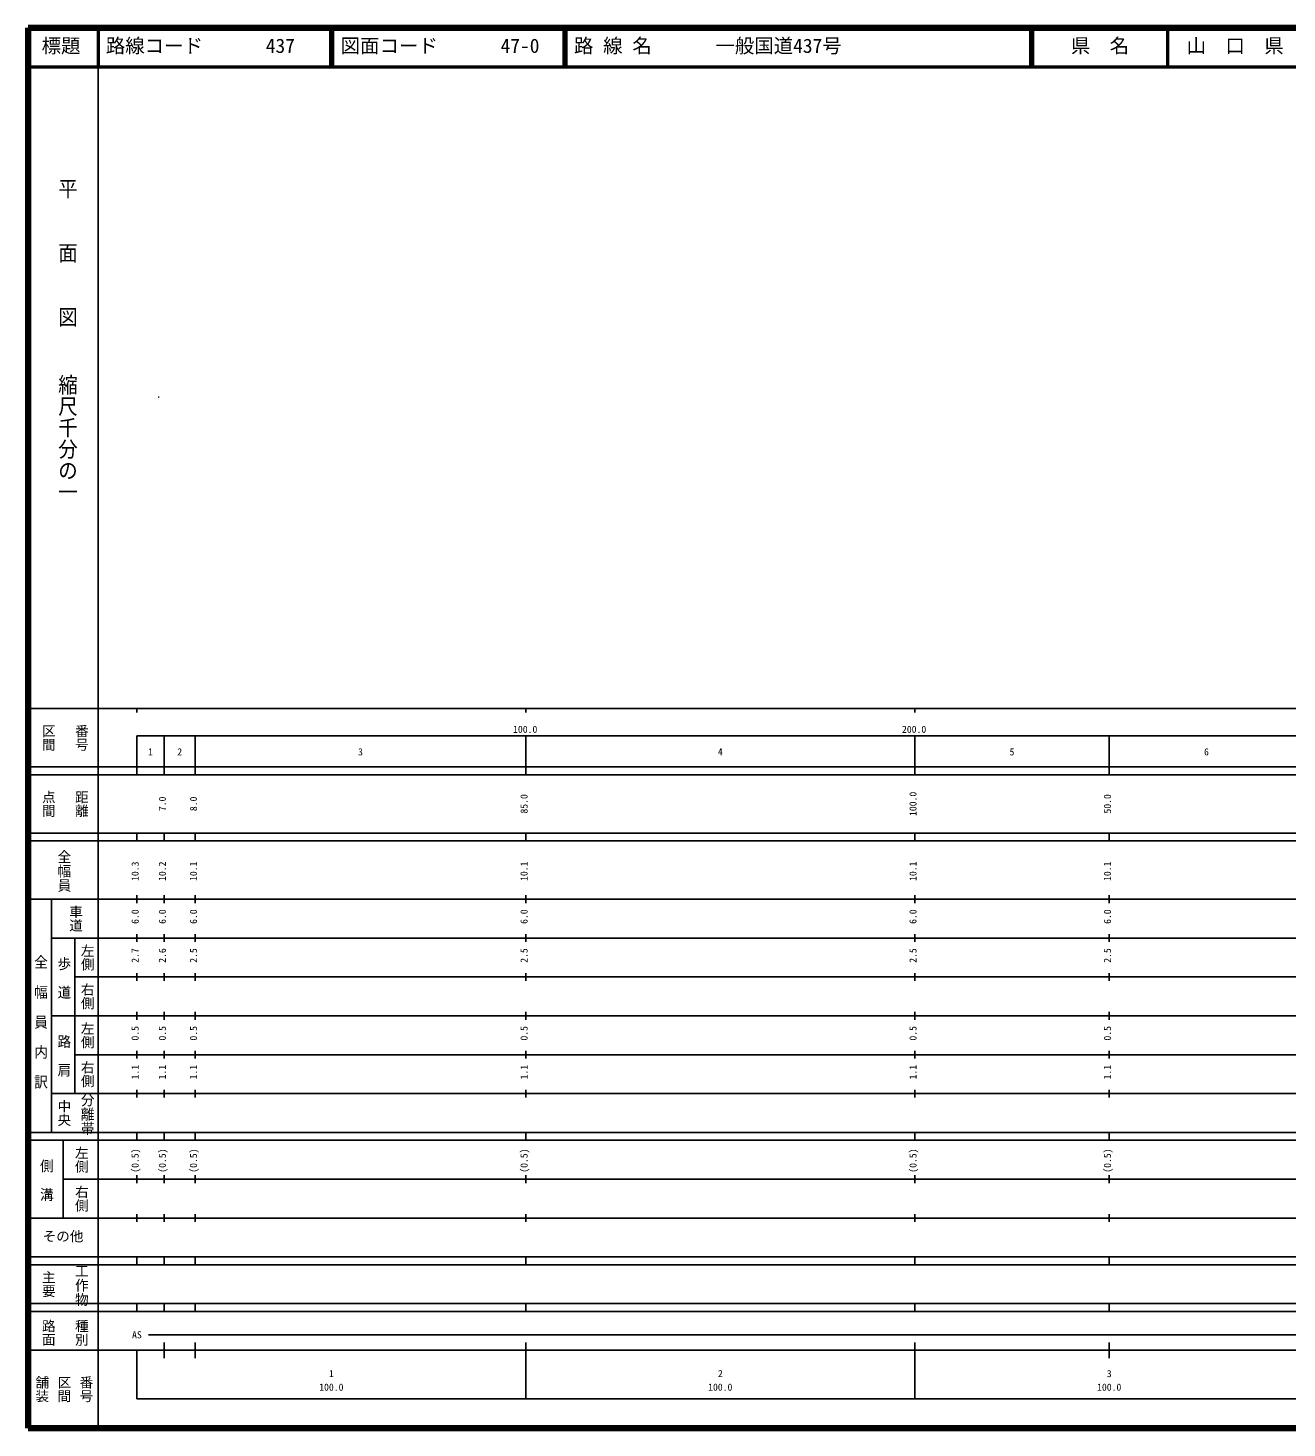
# Model space of a CAD drawing. Units: millimetres on the paper. Extents: x 40 to 680, y 20 to 380.
# Drawn here: x 40 to 363.7, y 20 to 380 of the extents above; entities that cross this region are included whole.
import ezdxf
from ezdxf.enums import TextEntityAlignment as Align

# ---------------------------------------------------------------- set-up
doc = ezdxf.new("R2010")
doc.units = ezdxf.units.MM
for name, color, linetype, lineweight in [('M-OTRS', 6, 'Continuous', 25), ('M-TTL', 2, 'Continuous', 140), ('M-TTL-BAND', 7, 'Continuous', 25), ('M-TTL-LINE', 7, 'Continuous', 50)]:
    doc.layers.add(name, color=color, linetype=linetype, lineweight=lineweight)
doc.layers.add('M-TTL-TXT', color=7, linetype='Continuous')
doc.styles.add('@ＭＳ ゴシック', font='')
doc.styles.add('@ＭＳ 明朝', font='')
doc.styles.add('ＭＳ ゴシック', font='')
doc.styles.get('@ＭＳ ゴシック').set_extended_font_data('@MS Gothic')
doc.styles.get('@ＭＳ 明朝').set_extended_font_data('@MS Mincho')
doc.styles.get('ＭＳ ゴシック').set_extended_font_data('MS Gothic')

msp = doc.modelspace()

# ---------------------------------------------------------------- linework, layer by layer
at = {"layer": 'M-OTRS'}
for radius in [0.0313, 0.025, 0.0188, 0.0125, 0.0063]:
    msp.add_circle((73.649, 285.068), radius, dxfattribs=at)
at = {"layer": 'M-TTL'}
for p, q in [((40, 380), (40, 20)), ((680, 380), (40, 380)), ((40, 20), (680, 20))]:
    msp.add_line(p, q, dxfattribs=at)
at = {"layer": 'M-TTL-BAND'}
for p, q in [((58, 370), (58, 20)), ((40, 205), (579, 205)), ((68, 205), (68, 204)), ((168, 205), (168, 204)), ((268, 205), (268, 204)), ((68, 198), (579, 198)), ((68, 198), (68, 188)), ((75, 188), (75, 198)), ((83, 188), (83, 198)), ((168, 188), (168, 198)), ((268, 188), (268, 198)), ((318, 188), (318, 198)), ((40, 190), (579, 190)), ((40, 188), (579, 188)), ((40, 173), (579, 173)), ((68, 171), (68, 173)), ((75, 171), (75, 173)), ((83, 171), (83, 173)), ((168, 171), (168, 173)), ((268, 171), (268, 173)), ((318, 171), (318, 173)), ((40, 171), (579, 171)), ((40, 156), (579, 156)), ((46, 96), (46, 156)), ((68, 155), (68, 157)), ((75, 155), (75, 157)), ((83, 155), (83, 157)), ((168, 155), (168, 157)), ((268, 155), (268, 157)), ((318, 155), (318, 157)), ((46, 146), (579, 146)), ((52, 146), (52, 106)), ((68, 145), (68, 147)), ((75, 145), (75, 147)), ((83, 145), (83, 147)), ((168, 145), (168, 147)), ((268, 145), (268, 147)), ((318, 145), (318, 147)), ((68, 135), (68, 137)), ((75, 135), (75, 137)), ((83, 135), (83, 137)), ((168, 135), (168, 137)), ((268, 135), (268, 137)), ((318, 135), (318, 137)), ((52, 136), (579, 136)), ((46, 126), (579, 126)), ((68, 125), (68, 127)), ((75, 125), (75, 127)), ((83, 125), (83, 127)), ((168, 125), (168, 127)), ((268, 125), (268, 127)), ((318, 125), (318, 127)), ((52, 116), (579, 116)), ((68, 115), (68, 117)), ((75, 115), (75, 117)), ((83, 115), (83, 117)), ((168, 115), (168, 117)), ((268, 115), (268, 117)), ((318, 115), (318, 117)), ((46, 106), (579, 106)), ((68, 105), (68, 107)), ((75, 105), (75, 107)), ((83, 105), (83, 107)), ((168, 105), (168, 107)), ((268, 105), (268, 107)), ((318, 105), (318, 107)), ((40, 96), (579, 96)), ((40, 94), (579, 94)), ((49, 94), (49, 74)), ((68, 94), (68, 96)), ((75, 94), (75, 96)), ((83, 94), (83, 96)), ((168, 94), (168, 96)), ((268, 94), (268, 96)), ((318, 94), (318, 96)), ((49, 84), (579, 84)), ((68, 83), (68, 85)), ((75, 83), (75, 85)), ((83, 83), (83, 85)), ((168, 83), (168, 85)), ((268, 83), (268, 85)), ((318, 83), (318, 85)), ((40, 74), (579, 74)), ((68, 73), (68, 75)), ((75, 73), (75, 75)), ((83, 73), (83, 75)), ((168, 73), (168, 75)), ((268, 73), (268, 75)), ((318, 73), (318, 75)), ((40, 64), (579, 64)), ((40, 62), (579, 62)), ((68, 62), (68, 64)), ((75, 62), (75, 64)), ((83, 62), (83, 64)), ((168, 62), (168, 64)), ((268, 62), (268, 64)), ((318, 62), (318, 64)), ((40, 52), (579, 52)), ((68, 50), (68, 52)), ((75, 50), (75, 52)), ((83, 50), (83, 52)), ((168, 50), (168, 52)), ((268, 50), (268, 52)), ((318, 50), (318, 52)), ((40, 50), (579, 50)), ((71, 44), (550.5, 44)), ((40, 40), (579, 40)), ((68, 40), (68, 27.5)), ((75, 38), (75, 42)), ((83, 38), (83, 42)), ((168, 27.5), (168, 42)), ((268, 27.5), (268, 42)), ((318, 38), (318, 42)), ((68, 27.5), (579, 27.5))]:
    msp.add_line(p, q, dxfattribs=at)
at = {"layer": 'M-TTL-LINE'}
for p, q in [((58, 380), (58, 370)), ((117.75, 380), (117.75, 370)), ((118.25, 380), (118.25, 370)), ((177.75, 380), (177.75, 370)), ((178.25, 380), (178.25, 370)), ((297.75, 380), (297.75, 370)), ((298.25, 380), (298.25, 370)), ((333, 380), (333, 370)), ((40, 370), (680, 370))]:
    msp.add_line(p, q, dxfattribs=at)

# ---------------------------------------------------------------- texts
at = {"layer": 'M-TTL-BAND'}
for s, height, style, width, p in [('平\u3000\u3000面\u3000\u3000図', 3.666, '@ＭＳ ゴシック', 1.1, (47.277, 341.475)), ('縮尺千分の一', 3.666, '@ＭＳ ゴシック', 1.1, (47.277, 291.03)), ('全幅員', 2.566, '@ＭＳ 明朝', 1.05, (47.25, 168.75)), ('全\u3000幅\u3000員\u3000内\u3000訳', 2.566, '@ＭＳ 明朝', 1.1, (41.25, 141.75)), ('歩\u3000道', 2.566, '@ＭＳ 明朝', 1.05, (47.25, 141.25)), ('路\u3000肩', 2.566, '@ＭＳ 明朝', 1.05, (47.25, 121.25)), ('分離帯', 2.566, '@ＭＳ 明朝', 1.05, (53.25, 106.25)), ('側\u3000溝', 2.566, '@ＭＳ 明朝', 1.05, (42.75, 89.25)), ('工作物', 2.566, '@ＭＳ 明朝', 1.05, (51.75, 62.25))]:
    msp.add_text(s, height=height, rotation=270, dxfattribs=dict(at, style=style, width=width)).set_placement(p, align=Align.BOTTOM_LEFT)
for s, height, rotation, style, p in [('区間', 2.566, 270, '@ＭＳ 明朝', (43.25, 201)), ('番号', 2.566, 270, '@ＭＳ 明朝', (51.75, 201)), ('点間', 2.566, 270, '@ＭＳ 明朝', (43.25, 184)), ('距離', 2.566, 270, '@ＭＳ 明朝', (51.75, 184)), ('7.0', 1.833, 90, 'ＭＳ ゴシック', (76, 178.625)), ('8.0', 1.833, 90, 'ＭＳ ゴシック', (84, 178.625)), ('85.0', 1.833, 90, 'ＭＳ ゴシック', (169, 178)), ('100.0', 1.833, 90, 'ＭＳ ゴシック', (269, 177.375)), ('50.0', 1.833, 90, 'ＭＳ ゴシック', (319, 178)), ('10.3', 1.833, 90, 'ＭＳ ゴシック', (69, 160.674)), ('10.2', 1.833, 90, 'ＭＳ ゴシック', (76, 160.674)), ('10.1', 1.833, 90, 'ＭＳ ゴシック', (84, 160.674)), ('10.1', 1.833, 90, 'ＭＳ ゴシック', (169, 160.674)), ('10.1', 1.833, 90, 'ＭＳ ゴシック', (269, 160.674)), ('10.1', 1.833, 90, 'ＭＳ ゴシック', (319, 160.674)), ('車道', 2.566, 270, '@ＭＳ 明朝', (50.25, 154.5)), ('6.0', 1.833, 90, 'ＭＳ ゴシック', (69, 149.625)), ('6.0', 1.833, 90, 'ＭＳ ゴシック', (76, 149.625)), ('6.0', 1.833, 90, 'ＭＳ ゴシック', (84, 149.625)), ('6.0', 1.833, 90, 'ＭＳ ゴシック', (169, 149.625)), ('6.0', 1.833, 90, 'ＭＳ ゴシック', (269, 149.625)), ('6.0', 1.833, 90, 'ＭＳ ゴシック', (319, 149.625)), ('左側', 2.566, 270, '@ＭＳ 明朝', (53.25, 144.5)), ('2.7', 1.833, 90, 'ＭＳ ゴシック', (69, 139.625)), ('2.6', 1.833, 90, 'ＭＳ ゴシック', (76, 139.625)), ('2.5', 1.833, 90, 'ＭＳ ゴシック', (84, 139.625)), ('2.5', 1.833, 90, 'ＭＳ ゴシック', (169, 139.625)), ('2.5', 1.833, 90, 'ＭＳ ゴシック', (269, 139.625)), ('2.5', 1.833, 90, 'ＭＳ ゴシック', (319, 139.625)), ('右側', 2.566, 270, '@ＭＳ 明朝', (53.25, 134.5)), ('左側', 2.566, 270, '@ＭＳ 明朝', (53.25, 124.5)), ('0.5', 1.833, 90, 'ＭＳ ゴシック', (69, 119.625)), ('0.5', 1.833, 90, 'ＭＳ ゴシック', (76, 119.625)), ('0.5', 1.833, 90, 'ＭＳ ゴシック', (84, 119.625)), ('0.5', 1.833, 90, 'ＭＳ ゴシック', (169, 119.625)), ('0.5', 1.833, 90, 'ＭＳ ゴシック', (269, 119.625)), ('0.5', 1.833, 90, 'ＭＳ ゴシック', (319, 119.625)), ('右側', 2.566, 270, '@ＭＳ 明朝', (53.25, 114.5)), ('1.1', 1.833, 90, 'ＭＳ ゴシック', (69, 109.625)), ('1.1', 1.833, 90, 'ＭＳ ゴシック', (76, 109.625)), ('1.1', 1.833, 90, 'ＭＳ ゴシック', (84, 109.625)), ('1.1', 1.833, 90, 'ＭＳ ゴシック', (169, 109.625)), ('1.1', 1.833, 90, 'ＭＳ ゴシック', (269, 109.625)), ('1.1', 1.833, 90, 'ＭＳ ゴシック', (319, 109.625)), ('中央', 2.566, 270, '@ＭＳ 明朝', (47.25, 104.5)), ('左側', 2.566, 270, '@ＭＳ 明朝', (51.75, 92.5)), ('(0.5)', 1.833, 90, 'ＭＳ ゴシック', (69, 85.639)), ('(0.5)', 1.833, 90, 'ＭＳ ゴシック', (76, 85.639)), ('(0.5)', 1.833, 90, 'ＭＳ ゴシック', (84, 85.639)), ('(0.5)', 1.833, 90, 'ＭＳ ゴシック', (169, 85.639)), ('(0.5)', 1.833, 90, 'ＭＳ ゴシック', (269, 85.639)), ('(0.5)', 1.833, 90, 'ＭＳ ゴシック', (319, 85.639)), ('右側', 2.566, 270, '@ＭＳ 明朝', (51.75, 82.5)), ('主要', 2.566, 270, '@ＭＳ 明朝', (43.25, 60.5)), ('路面', 2.566, 270, '@ＭＳ 明朝', (43.25, 48)), ('種別', 2.566, 270, '@ＭＳ 明朝', (51.75, 48)), ('舗装', 2.566, 270, '@ＭＳ 明朝', (41.583, 33.5)), ('区間', 2.566, 270, '@ＭＳ 明朝', (47.25, 33.5)), ('番号', 2.566, 270, '@ＭＳ 明朝', (52.917, 33.5))]:
    msp.add_text(s, height=height, rotation=rotation, dxfattribs=dict(at, style=style)).set_placement(p, align=Align.BOTTOM_LEFT)
at = {"layer": 'M-TTL-BAND', "style": 'ＭＳ ゴシック'}
for s, height, p in [('100.0', 1.833, (164.719, 198.195)), ('200.0', 1.833, (264.719, 198.195)), ('1', 1.833, (70.875, 192.405)), ('2', 1.833, (78.375, 192.405)), ('3', 1.833, (124.875, 192.405)), ('4', 1.833, (217.375, 192.405)), ('5', 1.833, (292.375, 192.405)), ('6', 1.833, (342.375, 192.405)), ('その他', 2.566, (43.75, 67.25)), ('AS', 1.833, (66.75, 42.5)), ('1', 1.833, (117.375, 32.523)), ('2', 1.833, (217.375, 32.523)), ('3', 1.833, (317.375, 32.523)), ('100.0', 1.833, (114.875, 29.033)), ('100.0', 1.833, (214.875, 29.033)), ('100.0', 1.833, (314.875, 29.033))]:
    msp.add_text(s, height=height, dxfattribs=at).set_placement(p, align=Align.BOTTOM_LEFT)
at = {"layer": 'M-TTL-TXT', "style": 'ＭＳ ゴシック'}
for s, p in [('標題', (43.5, 372.5)), ('路線コード', (60, 372.5)), ('437', (101.142, 372.5)), ('図面コード', (120.38, 372.5)), ('47-0', (161.521, 372.5)), ('路 線 名', (180.38, 372.5)), ('一般国道437号', (216.734, 372.5)), ('県\u3000名', (308.125, 372.5)), ('山\u3000口\u3000県', (337.875, 372.5))]:
    msp.add_text(s, height=3.666, dxfattribs=at).set_placement(p, align=Align.BOTTOM_LEFT)

doc.saveas('drawing.dxf')
